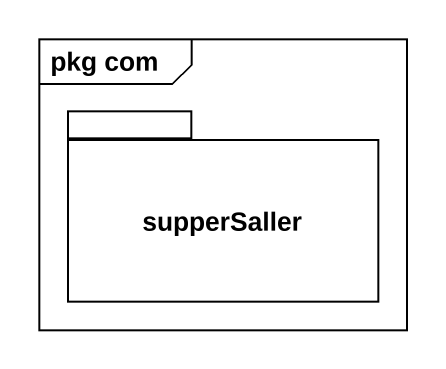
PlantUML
@startuml
mainframe pkg com
package supperSaller {
}
@enduml
